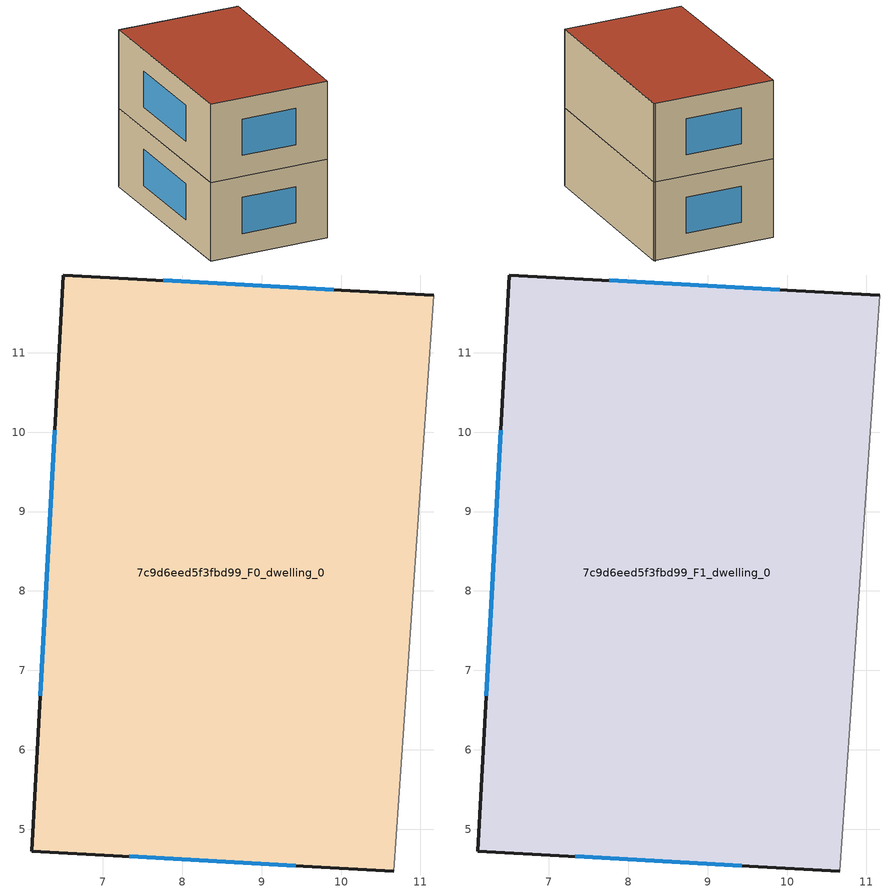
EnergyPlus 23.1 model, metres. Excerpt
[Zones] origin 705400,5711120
7c9d6eed5f3fbd99_F0_dwelling_0
 floor ground (EU_floor_Construction): 11.17,11.72 10.66,4.47 6.11,4.72 6.5,11.98 z0
 wall outside (EU_wall_Construction): 11.17,11.72 6.5,11.98 6.11,4.72 10.66,4.47 z0:3
 wall adiabatic (EU_wall_Construction): 10.66,4.47 11.17,11.72 z0:3
 window (EU_Window_Construction): 9.91,11.79 7.76,11.91 / 7.34,4.66 9.43,4.54 / 6.39,10.02 6.21,6.68 z0.81:2.19
7c9d6eed5f3fbd99_F1_dwelling_0
 floor to 7c9d6eed5f3fbd99_F0_dwelling_0 (EU_floor_Construction): 11.17,11.72 10.66,4.47 6.11,4.72 6.5,11.98 z3
 wall outside (EU_wall_Construction): 11.17,11.72 6.5,11.98 6.11,4.72 10.66,4.47 z3:6
 wall adiabatic (EU_wall_Construction): 10.66,4.47 11.17,11.72 z3:6
 window (EU_Window_Construction): 9.91,11.79 7.76,11.91 / 7.34,4.66 9.43,4.54 / 6.39,10.02 6.21,6.68 z3.81:5.19
 roof outside (EU_roof_Construction): 10.66,4.47 11.17,11.72 6.5,11.98 6.11,4.72 z6
shading: 10.66,4.47 11.13,11.76 z0:6
[Building]
EU S2 Campaign: North Axis=0; Terrain=City; Solar Distribution=FullExterior
[Site:Location]
London: Latitude=51.5; Longitude=-0.5; Time Zone=0; Elevation=25
[SizingPeriod:WeatherFileDays]
AnnualSizingPeriod: Begin Month=1; Begin Day of Month=1; End Month=12; End Day of Month=31; Day of Week for Start Day=Monday; Use Weather File Daylight Saving Period=No; Use Weather File Rain and Snow Indicators=No
[MATERIAL]
EU_InternalMass_Material: Roughness=MediumRough; Thickness=0.1; Conductivity=1; Density=1800; Specific Heat=900; Thermal Absorptance=0.9; Solar Absorptance=0.7; Visible Absorptance=0.7
[MATERIAL:NOMASS] Roughness=MediumRough; Thermal Absorptance=0.9; Solar Absorptance=0.7; Visible Absorptance=0.7
Name | Thermal Resistance
EU_wall_NoMass | 0.555556
EU_roof_NoMass | 0.510204
EU_floor_NoMass | 1.68919
[WINDOWMATERIAL:SIMPLEGLAZINGSYSTEM]
EU_Window_SimpleGlazing: UFactor=3.96; Solar Heat Gain Coefficient=0.85; Visible Transmittance=0.85
[CONSTRUCTION]
EU_wall_Construction: EU_wall_NoMass
EU_roof_Construction: EU_roof_NoMass
EU_floor_Construction: EU_floor_NoMass
EU_Window_Construction: EU_Window_SimpleGlazing
EU_InternalMass_Construction: EU_InternalMass_Material
[ZONE] Type=1; Multiplier=1; Ceiling Height=autocalculate; Floor Area=autocalculate; Part of Total Floor Area=Yes
Name | Volume
7c9d6eed5f3fbd99_F0_dwelling_0 | 100.622
7c9d6eed5f3fbd99_F1_dwelling_0 | 100.623
[INTERNALMASS] Construction=EU_InternalMass_Construction; Surface Area=33.541
Name | Zone or ZoneList
7c9d6eed5f3fbd99_F0_dwelling_0_EU_InternalMass | 7c9d6eed5f3fbd99_F0_dwelling_0
7c9d6eed5f3fbd99_F1_dwelling_0_EU_InternalMass | 7c9d6eed5f3fbd99_F1_dwelling_0
[OTHEREQUIPMENT] Fuel Type=Electricity; Design Level Calculation Method=Watts/Area; Power per Zone Floor Area=1; Fraction Latent=0; Fraction Radiant=0; Fraction Lost=0; Carbon Dioxide Generation Rate=0; EndUse Subcategory=EU_Step8_InternalGains
Name | Zone or ZoneList or Space or SpaceList | Schedule
EU_Step8_InternalGain_7c9d6eed5f3fbd99_F0_dwelling_0_f000 | 7c9d6eed5f3fbd99_F0_dwelling_0 | EU_Step8_GainSchedule_7c9d6eed5f3fbd99_F0_dwelling_0_f000
EU_Step8_InternalGain_7c9d6eed5f3fbd99_F1_dwelling_0_f000 | 7c9d6eed5f3fbd99_F1_dwelling_0 | EU_Step8_GainSchedule_7c9d6eed5f3fbd99_F1_dwelling_0_f000
[ZONEVENTILATION:DESIGNFLOWRATE] Schedule=EU_AlwaysOn; Design Flow Rate Calculation Method=AirChanges/Hour; Air Changes per Hour=0.48; Ventilation Type=Natural; Fan Pressure Rise=0; Fan Total Efficiency=1; Constant Term Coefficient=1; Temperature Term Coefficient=0; Velocity Term Coefficient=0; Velocity Squared Term Coefficient=0; Minimum Indoor Temperature=-100; Maximum Indoor Temperature=100; Delta Temperature=-100; Minimum Outdoor Temperature=-100; Maximum Outdoor Temperature=100; Maximum Wind Speed=40
Name | Zone or ZoneList or Space or SpaceList
EU_ConstantAir_7c9d6eed5f3fbd99_F0_dwelling_0 | 7c9d6eed5f3fbd99_F0_dwelling_0
EU_ConstantAir_7c9d6eed5f3fbd99_F1_dwelling_0 | 7c9d6eed5f3fbd99_F1_dwelling_0
[HVACTEMPLATE:THERMOSTAT] Constant Heating Setpoint=20; Constant Cooling Setpoint=50
EU_HeatOnly_7c9d6eed5f3fbd99_F0_dwelling_0; EU_HeatOnly_7c9d6eed5f3fbd99_F1_dwelling_0
[HVACTEMPLATE:ZONE:IDEALLOADSAIRSYSTEM] System Availability Schedule=EU_AlwaysOn; Maximum Heating Supply Air Temperature=50; Minimum Cooling Supply Air Temperature=13; Maximum Heating Supply Air Humidity Ratio=0.0156; Minimum Cooling Supply Air Humidity Ratio=0.0077; Heating Limit=NoLimit; Cooling Limit=NoLimit; Heating Availability Schedule=EU_AlwaysOn; Cooling Availability Schedule=EU_CoolingOff; Dehumidification Control Type=ConstantSensibleHeatRatio; Cooling Sensible Heat Ratio=0.7; Dehumidification Setpoint=60; Humidification Control Type=None; Humidification Setpoint=30; Outdoor Air Method=None; Outdoor Air Flow Rate per Person=0.00944; Outdoor Air Flow Rate per Zone Floor Area=0; Outdoor Air Flow Rate per Zone=0; Demand Controlled Ventilation Type=None; Outdoor Air Economizer Type=NoEconomizer; Heat Recovery Type=None; Sensible Heat Recovery Effectiveness=0.7; Latent Heat Recovery Effectiveness=0.65
Name | Template Thermostat
7c9d6eed5f3fbd99_F0_dwelling_0 | EU_HeatOnly_7c9d6eed5f3fbd99_F0_dwelling_0
7c9d6eed5f3fbd99_F1_dwelling_0 | EU_HeatOnly_7c9d6eed5f3fbd99_F1_dwelling_0
[SIZING:ZONE] Zone Cooling Design Supply Air Temperature Input Method=SupplyAirTemperature; Zone Cooling Design Supply Air Temperature=13; Zone Heating Design Supply Air Temperature Input Method=SupplyAirTemperature; Zone Heating Design Supply Air Temperature=50; Zone Cooling Design Supply Air Humidity Ratio=0.008; Zone Heating Design Supply Air Humidity Ratio=0.008; Cooling Design Air Flow Method=DesignDay; Cooling Design Air Flow Rate=0; Cooling Minimum Air Flow per Zone Floor Area=0.000762; Cooling Minimum Air Flow=0; Cooling Minimum Air Flow Fraction=0.2; Heating Design Air Flow Method=DesignDay; Heating Design Air Flow Rate=0; Heating Maximum Air Flow per Zone Floor Area=0.002032; Heating Maximum Air Flow=0.141576; Heating Maximum Air Flow Fraction=0.3; Account for Dedicated Outdoor Air System=No; Dedicated Outdoor Air System Control Strategy=NeutralSupplyAir; Dedicated Outdoor Air Low Setpoint Temperature for Design=autosize; Dedicated Outdoor Air High Setpoint Temperature for Design=autosize; Zone Load Sizing Method=Sensible Load Only No Latent Load; Zone Latent Cooling Design Supply Air Humidity Ratio Input Method=HumidityRatioDifference; Zone Cooling Design Supply Air Humidity Ratio Difference=0.005; Zone Latent Heating Design Supply Air Humidity Ratio Input Method=HumidityRatioDifference; Zone Humidification Design Supply Air Humidity Ratio Difference=0.005
7c9d6eed5f3fbd99_F0_dwelling_0; 7c9d6eed5f3fbd99_F1_dwelling_0
[SCHEDULE:CONSTANT]
Name | Hourly Value
EU_AlwaysOn | 1
EU_CoolingOff | 0
[SCHEDULE:FILE] Column Number=1; Rows to Skip at Top=0; Number of Hours of Data=8760; Column Separator=Comma; Interpolate to Timestep=No; Minutes per Item=60; Adjust Schedule for Daylight Savings=Yes
Name | File
EU_Step8_GainSchedule_7c9d6eed5f3fbd99_F0_dwelling_0_f000 | ../../schedules/7c9d6eed5f3fbd99/7c9d6eed5f3fbd99_F0_dwelling_0_f000_gain.csv
EU_Step8_GainSchedule_7c9d6eed5f3fbd99_F1_dwelling_0_f000 | ../../schedules/7c9d6eed5f3fbd99/7c9d6eed5f3fbd99_F1_dwelling_0_f000_gain.csv
